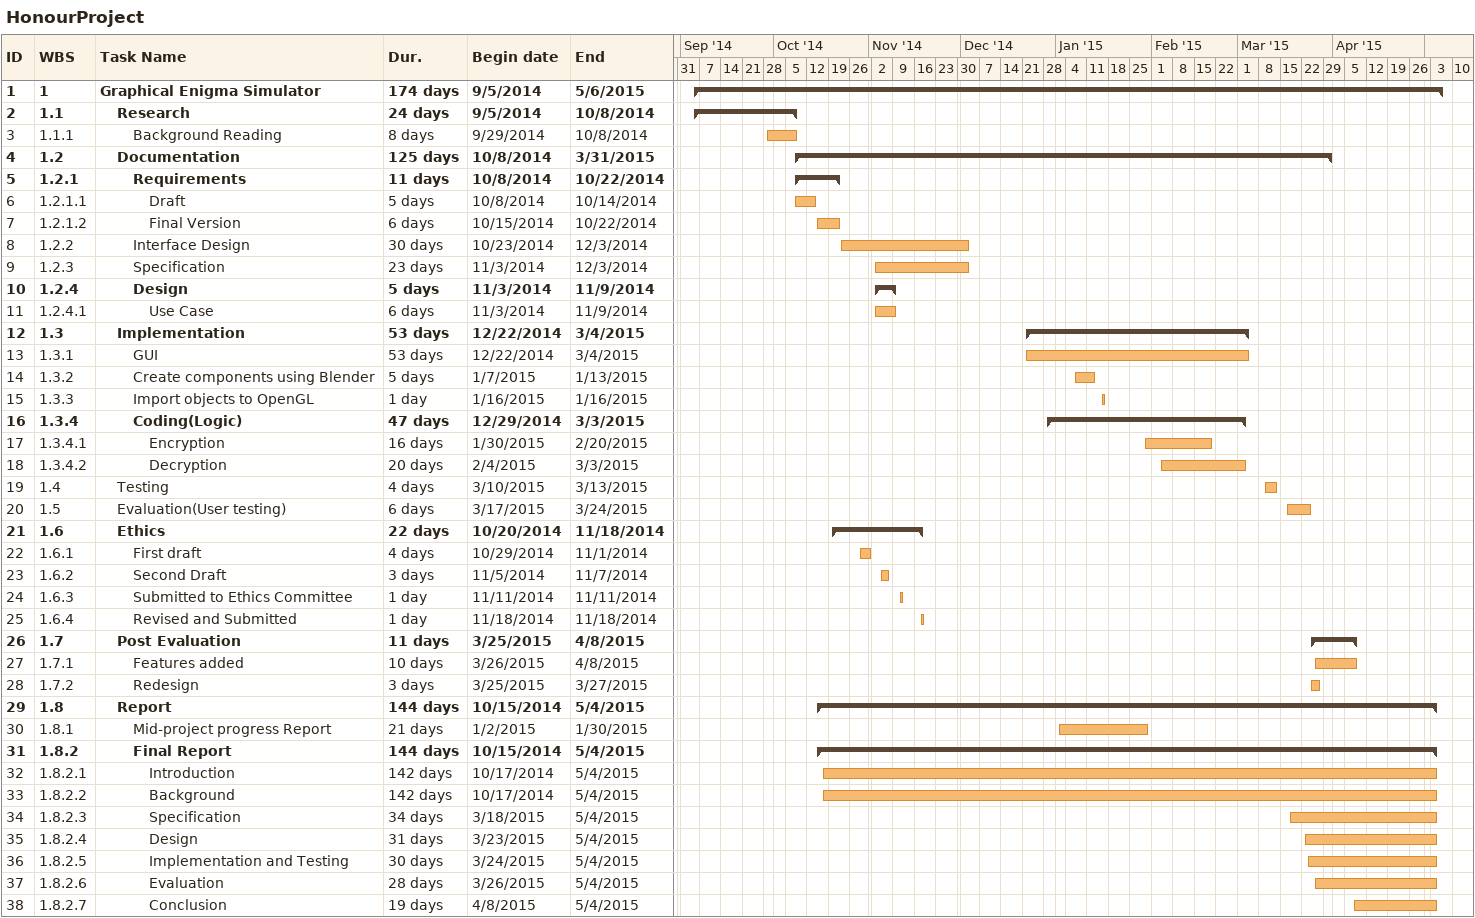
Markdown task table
HonourProject

| ID | WBS | Task | Duration | Start | Finish |
|---|---|---|---|---|---|
| 1 | 1 | **Graphical Enigma Simulator** | 174d | 2014-09-05 | 2015-05-06 |
| 2 | 1.1 | **Research** | 24d | 2014-09-05 | 2014-10-08 |
| 3 | 1.1.1 | Background Reading | 8d | 2014-09-29 | 2014-10-08 |
| 4 | 1.2 | **Documentation** | 125d | 2014-10-08 | 2015-03-31 |
| 5 | 1.2.1 | **Requirements** | 11d | 2014-10-08 | 2014-10-22 |
| 6 | 1.2.1.1 | Draft | 5d | 2014-10-08 | 2014-10-14 |
| 7 | 1.2.1.2 | Final Version | 6d | 2014-10-15 | 2014-10-22 |
| 8 | 1.2.2 | Interface Design | 30d | 2014-10-23 | 2014-12-03 |
| 9 | 1.2.3 | Specification | 23d | 2014-11-03 | 2014-12-03 |
| 10 | 1.2.4 | **Design** | 5d | 2014-11-03 | 2014-11-09 |
| 11 | 1.2.4.1 | Use Case | 6d | 2014-11-03 | 2014-11-09 |
| 12 | 1.3 | **Implementation** | 53d | 2014-12-22 | 2015-03-04 |
| 13 | 1.3.1 | GUI | 53d | 2014-12-22 | 2015-03-04 |
| 14 | 1.3.2 | Create components using Blender | 5d | 2015-01-07 | 2015-01-13 |
| 15 | 1.3.3 | Import objects to OpenGL | 1d | 2015-01-16 | 2015-01-16 |
| 16 | 1.3.4 | **Coding(Logic)** | 47d | 2014-12-29 | 2015-03-03 |
| 17 | 1.3.4.1 | Encryption | 16d | 2015-01-30 | 2015-02-20 |
| 18 | 1.3.4.2 | Decryption | 20d | 2015-02-04 | 2015-03-03 |
| 19 | 1.4 | Testing | 4d | 2015-03-10 | 2015-03-13 |
| 20 | 1.5 | Evaluation(User testing) | 6d | 2015-03-17 | 2015-03-24 |
| 21 | 1.6 | **Ethics** | 22d | 2014-10-20 | 2014-11-18 |
| 22 | 1.6.1 | First draft | 4d | 2014-10-29 | 2014-11-01 |
| 23 | 1.6.2 | Second Draft | 3d | 2014-11-05 | 2014-11-07 |
| 24 | 1.6.3 | Submitted to Ethics Committee | 1d | 2014-11-11 | 2014-11-11 |
| 25 | 1.6.4 | Revised and Submitted | 1d | 2014-11-18 | 2014-11-18 |
| 26 | 1.7 | **Post Evaluation** | 11d | 2015-03-25 | 2015-04-08 |
| 27 | 1.7.1 | Features added | 10d | 2015-03-26 | 2015-04-08 |
| 28 | 1.7.2 | Redesign | 3d | 2015-03-25 | 2015-03-27 |
| 29 | 1.8 | **Report** | 144d | 2014-10-15 | 2015-05-04 |
| 30 | 1.8.1 | Mid-project progress Report | 21d | 2015-01-02 | 2015-01-30 |
| 31 | 1.8.2 | **Final Report** | 144d | 2014-10-15 | 2015-05-04 |
| 32 | 1.8.2.1 | Introduction | 142d | 2014-10-17 | 2015-05-04 |
| 33 | 1.8.2.2 | Background | 142d | 2014-10-17 | 2015-05-04 |
| 34 | 1.8.2.3 | Specification | 34d | 2015-03-18 | 2015-05-04 |
| 35 | 1.8.2.4 | Design | 31d | 2015-03-23 | 2015-05-04 |
| 36 | 1.8.2.5 | Implementation and Testing | 30d | 2015-03-24 | 2015-05-04 |
| 37 | 1.8.2.6 | Evaluation | 28d | 2015-03-26 | 2015-05-04 |
| 38 | 1.8.2.7 | Conclusion | 19d | 2015-04-08 | 2015-05-04 |
